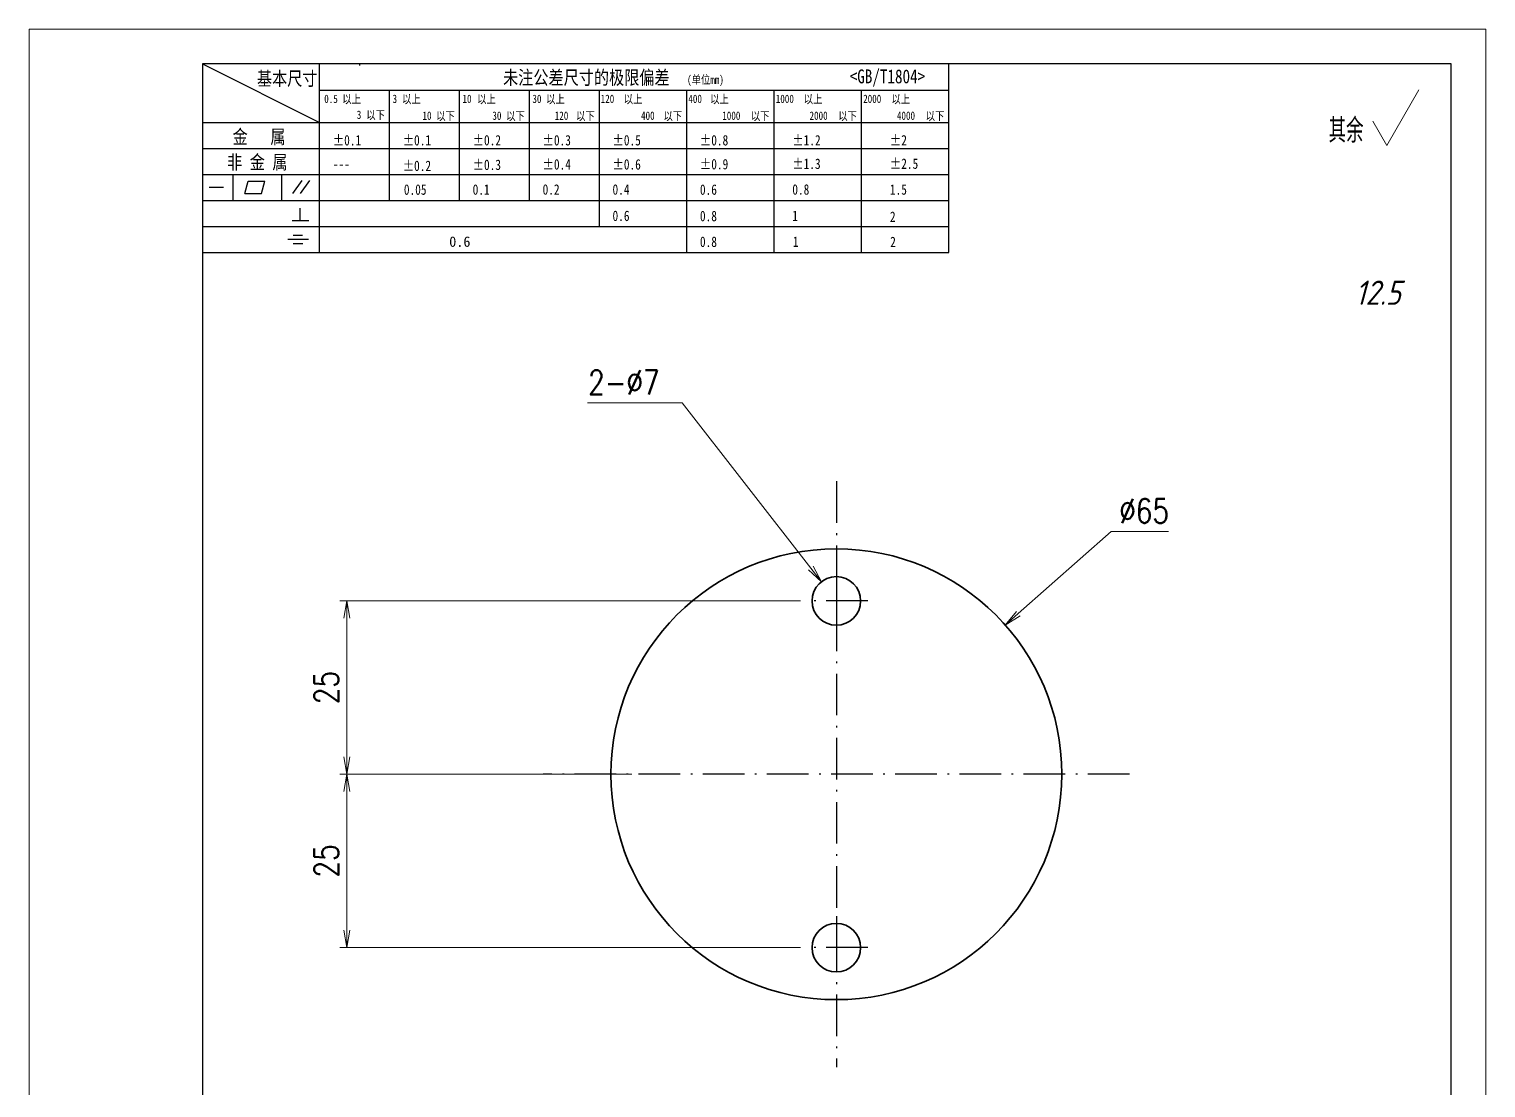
# Model space of a CAD drawing. Header units: millimetres. Extents: x 151684 to 153209, y -40906 to -39954.
# Drawn here: x 152996.1 to 153206.1, y -40762 to -40609.3 of the extents above; entities that cross this region are included whole.
import ezdxf
from ezdxf.enums import TextEntityAlignment as Align

# ---------------------------------------------------------------- set-up
doc = ezdxf.new("R2010")
doc.units = ezdxf.units.MM
doc.header["$LTSCALE"] = 0.5
for name, pattern in [('AM_ISO08W050x2', [9, 6, -0.75, 1.5, -0.75]), ('DASHDOT', [18.5, 12, -3, 0.5, -3]), ('DOT2', [0.125, 0, -0.125])]:
    doc.linetypes.add(name, pattern=pattern)
for name, color, linetype, lineweight in [('中心线', 2, 'AM_ISO08W050x2', 18), ('图框', 7, 'Continuous', 18), ('标注线', 3, 'Continuous', 18), ('粗实线', 7, 'Continuous', 35)]:
    doc.layers.add(name, color=color, linetype=linetype, lineweight=lineweight)
doc.layers.add('图\\M+19E79\\M+195B6\\M+18E9A', color=7, linetype='Continuous')
doc.layers.add('打印-禁用', color=7, linetype='Continuous', lineweight=15, plot=False)
doc.styles.add('DIM', font='romans.shx', dxfattribs={"width": 0.8, "bigfont": 'bigfont.shx'})
doc.styles.add('国标', font='simfang.ttf', dxfattribs={"width": 0.8})
doc.styles.add('机械长仿宋', font='gbenor.shx', dxfattribs={"height": 1, "bigfont": 'gbcbig.shx'})
doc.dimstyles.new('DEH 1-1$0', dxfattribs={"dimtxt": 3.5, "dimasz": 2.5, "dimexe": 1, "dimexo": 0.625, "dimgap": 1.2, "dimtad": 1, "dimzin": 9, "dimdsep": 46, "dimtxsty": 'DIM', "dimblk": 'OPEN', "dimcen": 0, "dimclrd": 8, "dimclre": 8, "dimclrt": 2, "dimazin": 2, "dimtfac": 0.5, "dimtmove": 0, "dimatfit": 3, "dimldrblk": 'OPEN', "dimfxl": 0, "dimtolj": 2, "dimlwd": 18, "dimlwe": 18, "dimarcsym": 0})
doc.dimstyles.new('DEH 1-1$3', dxfattribs={"dimtxt": 3.5, "dimasz": 2.5, "dimexe": 1, "dimexo": 0.625, "dimgap": 1.2, "dimtad": 1, "dimtoh": 1, "dimdsep": 46, "dimtxsty": 'DIM', "dimblk": 'OPEN', "dimcen": 0, "dimclrd": 8, "dimclre": 8, "dimclrt": 2, "dimazin": 2, "dimtfac": 0.5, "dimtofl": 0, "dimtmove": 0, "dimatfit": 3, "dimldrblk": 'OPEN', "dimfxl": 0, "dimtolj": 2, "dimlwd": 18, "dimlwe": 18, "dimarcsym": 0})

# ---------------------------------------------------------------- blocks, each defined once
blk = doc.blocks.new('_Open')
at = {"color": 0, "linetype": 'ByBlock', "lineweight": -2}
for p, q in [((-1, 0.167), (0, 0)), ((-1, -0.167), (0, 0)), ((0, 0), (-1, 0))]:
    blk.add_line(p, q, dxfattribs=at)
blk = doc.blocks.new('*D71')
at = {"layer": 'Defpoints', "color": 0, "transparency": 16777216}
for p in [(153076.08, -40716.78), (153041.9, -40741.78), (153107.92, -40741.78)]:
    blk.add_point(p, dxfattribs=at)
at = {"layer": '标注线', "color": 8, "lineweight": 18, "transparency": 16777216}
for p, q in [((153075.46, -40716.78), (153040.9, -40716.78)), ((153041.9, -40719.28), (153041.9, -40739.28)), ((153107.29, -40741.78), (153040.9, -40741.78))]:
    blk.add_line(p, q, dxfattribs=at)
at = {"layer": '标注线', "color": 8, "lineweight": 18, "transparency": 16777216, "xscale": 2.5, "yscale": 2.5, "zscale": 2.5}
for p, rotation in [((153041.9, -40716.78), 90), ((153041.9, -40741.78), 270)]:
    blk.add_blockref('_Open', p, dxfattribs=dict(at, rotation=rotation))
at = {"layer": '标注线', "color": 2, "transparency": 16777216, "insert": (153038.95, -40729.28), "char_height": 3.5, "attachment_point": 5, "rotation": 90, "style": 'DIM'}
blk.add_mtext('\\A2;25', dxfattribs=at)
blk = doc.blocks.new('*D72')
at = {"layer": 'Defpoints', "color": 0, "transparency": 16777216}
for p in [(153041.9, -40691.78), (153107.92, -40691.78), (153083.6, -40716.78)]:
    blk.add_point(p, dxfattribs=at)
at = {"layer": '标注线', "color": 8, "lineweight": 18, "transparency": 16777216}
for p, q in [((153107.29, -40691.78), (153040.9, -40691.78)), ((153041.9, -40714.28), (153041.9, -40694.28)), ((153082.97, -40716.78), (153040.9, -40716.78))]:
    blk.add_line(p, q, dxfattribs=at)
at = {"layer": '标注线', "color": 8, "lineweight": 18, "transparency": 16777216, "xscale": 2.5, "yscale": 2.5, "zscale": 2.5}
for p, rotation in [((153041.9, -40691.78), 90), ((153041.9, -40716.78), 270)]:
    blk.add_blockref('_Open', p, dxfattribs=dict(at, rotation=rotation))
at = {"layer": '标注线', "color": 2, "transparency": 16777216, "insert": (153038.95, -40704.28), "char_height": 3.5, "attachment_point": 5, "rotation": 90, "style": 'DIM'}
blk.add_mtext('\\A2;25', dxfattribs=at)
blk = doc.blocks.new('*D73')
at = {"layer": 'Defpoints', "color": 0, "transparency": 16777216}
for p in [(153136.82, -40695.26), (153088.11, -40738.3)]:
    blk.add_point(p, dxfattribs=at)
at = {"layer": '标注线', "color": 8, "lineweight": 18, "transparency": 16777216}
for p, q in [((153152.1, -40681.76), (153138.7, -40693.61)), ((153160.37, -40681.76), (153152.1, -40681.76))]:
    blk.add_line(p, q, dxfattribs=at)
at = {"layer": '标注线', "color": 8, "lineweight": 18, "transparency": 16777216, "xscale": 2.5, "yscale": 2.5, "zscale": 2.5, "rotation": 221.4637577656052}
blk.add_blockref('_Open', (153136.82, -40695.26), dxfattribs=at)
at = {"layer": '标注线', "color": 2, "transparency": 16777216, "insert": (153156.84, -40678.81), "char_height": 3.5, "attachment_point": 5, "style": 'DIM'}
blk.add_mtext('\\A2;∅65', dxfattribs=at)
blk = doc.blocks.new('*D74')
at = {"layer": 'Defpoints', "color": 0, "transparency": 16777216}
for p in [(153110.32, -40689.02), (153114.62, -40694.55)]:
    blk.add_point(p, dxfattribs=at)
at = {"layer": '标注线', "color": 8, "lineweight": 18, "transparency": 16777216}
for p, q in [((153076.58, -40663.23), (153090.24, -40663.23)), ((153090.24, -40663.23), (153108.78, -40687.05))]:
    blk.add_line(p, q, dxfattribs=at)
at = {"layer": '标注线', "color": 8, "lineweight": 18, "transparency": 16777216, "xscale": 2.5, "yscale": 2.5, "zscale": 2.5, "rotation": 307.8910701336228}
blk.add_blockref('_Open', (153110.32, -40689.02), dxfattribs=at)
at = {"layer": '标注线', "color": 2, "transparency": 16777216, "insert": (153081.84, -40660.28), "char_height": 3.5, "attachment_point": 5, "style": 'DIM'}
blk.add_mtext('\\A2;2-%%C7', dxfattribs=at)
blk = doc.blocks.new('GZDEH零件A4图框V01版')
at = {"layer": '图\\M+19E79\\M+195B6\\M+18E9A', "linetype": 'Continuous'}
for p, q in [((25, 292), (25, 13.5)), ((205, 292), (25, 292)), ((205, 13.5), (205, 292))]:
    blk.add_line(p, q, dxfattribs=at)
at = {"layer": '图\\M+19E79\\M+195B6\\M+18E9A', "color": 9}
for p, q in [((25, 292), (41.88, 283.54)), ((41.88, 264.79), (41.88, 292)), ((47.66, 291.75), (47.66, 292)), ((132.6, 264.79), (132.6, 292)), ((41.88, 288.22), (132.6, 288.22)), ((51.96, 272.29), (51.96, 288.22)), ((62.04, 272.29), (62.04, 288.22)), ((72.12, 272.29), (72.12, 288.22)), ((82.2, 268.54), (82.2, 288.22)), ((94.8, 264.79), (94.8, 288.22)), ((107.4, 264.79), (107.4, 288.22)), ((120, 264.79), (120, 288.22)), ((25, 283.54), (132.6, 283.54)), ((25, 279.79), (132.6, 279.79)), ((25, 276.04), (132.6, 276.04)), ((29.43, 272.34), (29.43, 276.04)), ((36.42, 272.34), (36.42, 276.04)), ((38.03, 273.3), (39.36, 275.16)), ((39.11, 273.3), (40.45, 275.16)), ((25.94, 274.19), (28, 274.19)), ((31.1, 273.3), (31.58, 275.09)), ((31.1, 273.3), (33.51, 273.3)), ((31.58, 275.09), (33.99, 275.09)), ((33.51, 273.3), (33.99, 275.09)), ((25, 272.29), (132.6, 272.29)), ((39.09, 269.41), (39.09, 271.18)), ((37.93, 269.41), (40.32, 269.41)), ((25, 268.54), (132.6, 268.54)), ((38.08, 267.29), (39.43, 267.29)), ((25, 264.79), (132.6, 264.79)), ((37.3, 266.69), (40.28, 266.69)), ((38.08, 266.09), (39.44, 266.09))]:
    blk.add_line(p, q, dxfattribs=at)
at = {"layer": '打印-禁用', "linetype": 'Continuous'}
for p, q in [((0, 297), (0, 0)), ((210, 297), (0, 297)), ((210, 297), (210, 0))]:
    blk.add_line(p, q, dxfattribs=at)
at = {"layer": '图\\M+19E79\\M+195B6\\M+18E9A', "color": 9, "style": '国标', "width": 0.8}
for s, height, p in [('基本尺寸', 2, (32.84, 288.88)), ('未注公差尺寸的极限偏差', 2, (68.32, 289.02)), ('<GB/T1804>', 2, (118.29, 289.19)), ('30', 1.2, (72.55, 286.35)), ('金   属', 2, (29.33, 280.48)), ('±0.1', 1.5, (43.78, 280.23)), ('±0.1', 1.5, (53.86, 280.23)), ('±0.2', 1.5, (63.94, 280.23)), ('±0.3', 1.5, (74.02, 280.23)), ('±0.5', 1.5, (84.1, 280.23)), ('±0.8', 1.5, (96.7, 280.23)), ('±1.2', 1.5, (110.02, 280.23)), ('±2', 1.5, (124.09, 280.23)), ('非 金 属', 2, (28.53, 276.82)), ('---', 1.5, (43.78, 276.81)), ('±0.2', 1.5, (53.86, 276.54)), ('±0.3', 1.5, (63.94, 276.69)), ('±0.4', 1.5, (74.02, 276.75)), ('±0.6', 1.5, (84.1, 276.75)), ('±0.9', 1.5, (96.7, 276.78)), ('±1.3', 1.5, (110.02, 276.84)), ('±2.5', 1.5, (124.09, 276.85)), ('0.1', 1.5, (63.94, 273.12)), ('0.2', 1.5, (74.02, 273.13)), ('0.4', 1.5, (84.1, 273.13)), ('0.6', 1.5, (96.7, 273.11)), ('0.8', 1.5, (110.02, 273.13)), ('1.5', 1.5, (124.09, 273.12)), ('0.6', 1.5, (84.1, 269.33)), ('0.8', 1.5, (96.7, 269.3)), ('1', 1.5, (110.02, 269.34)), ('2', 1.5, (124.09, 269.2)), ('0.8', 1.5, (96.7, 265.59)), ('1', 1.5, (110.1, 265.6)), ('2', 1.5, (124.13, 265.57))]:
    blk.add_text(s, height=height, dxfattribs=at).set_placement(p)
at = {"layer": '图\\M+19E79\\M+195B6\\M+18E9A', "color": 9, "lineweight": 15, "style": '国标', "width": 0.8}
for s, p in [('0.5', (42.54, 286.35)), ('以上', (45.15, 286.3)), ('3', (52.39, 286.35)), ('以上', (53.76, 286.3)), ('10', (62.47, 286.35)), ('以上', (64.6, 286.3)), ('以上', (74.53, 286.3)), ('120', (82.39, 286.35)), ('以上', (85.72, 286.3)), ('400', (95.03, 286.35)), ('以上', (98.19, 286.3)), ('1000', (107.63, 286.35)), ('以上', (111.67, 286.3)), ('2000', (120.23, 286.35)), ('以上', (124.31, 286.3)), ('3', (47.24, 284.06)), ('以下', (48.61, 284.01)), ('10', (56.7, 283.92)), ('以下', (58.69, 283.87)), ('30', (66.78, 283.92)), ('以下', (68.77, 283.87)), ('120', (75.77, 283.92)), ('以下', (78.85, 283.87)), ('400', (88.21, 283.92)), ('以下', (91.45, 283.87)), ('1000', (99.92, 283.92)), ('以下', (104.05, 283.87)), ('2000', (112.5, 283.92)), ('以下', (116.65, 283.87)), ('4000', (125.1, 283.92)), ('以下', (129.25, 283.87))]:
    blk.add_text(s, height=1.2, dxfattribs=at).set_placement(p)
at = {"layer": '图\\M+19E79\\M+195B6\\M+18E9A', "color": 9, "lineweight": 13, "style": '国标'}
blk.add_text('0.6', height=1.5, dxfattribs=at).set_placement((60.56, 265.61))
at = {"layer": '图\\M+19E79\\M+195B6\\M+18E9A', "color": 9, "lineweight": 15, "insert": (94.85, 290.31), "char_height": 1.2, "width": 8.7957, "attachment_point": 1, "style": '国标'}
blk.add_mtext('(单位mm)', dxfattribs=at)
at = {"layer": '图\\M+19E79\\M+195B6\\M+18E9A', "color": 9, "insert": (54.02, 273.09), "char_height": 1.5, "width": 5.1982, "attachment_point": 7, "style": '国标'}
blk.add_mtext('0.05', dxfattribs=at)
blk = doc.blocks.new('DEH A4')
at = {"layer": '图框'}
blk.add_blockref('GZDEH零件A4图框V01版', (0, 0), dxfattribs=at)
blk = doc.blocks.new('其余任何12.5')
at = {"layer": '标注线'}
for p, q in [((0, 0), (4.62, 8)), ((-2.02, 3.5), (0, 0))]:
    blk.add_line(p, q, dxfattribs=at)
at = {"layer": '标注线', "color": 7, "linetype": 'DOT2', "style": '机械长仿宋'}
blk.add_text('其余', height=3.5, dxfattribs=at).set_placement((-8.38, 0.4))
at = {"layer": '标注线', "color": 2, "style": '机械长仿宋', "oblique": 15}
blk.add_attdef('12.5', text='', height=3.5, dxfattribs=at).set_placement((2.03, -24.04), align=Align.BOTTOM_RIGHT)

msp = doc.modelspace()

# ---------------------------------------------------------------- linework, layer by layer
at = {"layer": '中心线', "linetype": 'DASHDOT', "lineweight": -3}
for p, q in [((153112.467, -40674.534), (153112.467, -40759.034)), ((153112.467, -40687.234), (153112.467, -40696.334)), ((153117.018, -40691.784), (153107.918, -40691.784)), ((153154.717, -40716.784), (153070.217, -40716.784)), ((153112.467, -40737.234), (153112.467, -40746.334)), ((153117.018, -40741.784), (153107.918, -40741.784))]:
    msp.add_line(p, q, dxfattribs=at)
at = {"layer": '粗实线', "lineweight": 35}
for centre, radius in [((153112.467, -40716.784), 32.5), ((153112.467, -40691.784), 3.5), ((153112.467, -40741.784), 3.5)]:
    msp.add_circle(centre, radius, dxfattribs=at)

# ---------------------------------------------------------------- block references
at = {"layer": '图框'}
msp.add_blockref('DEH A4', (152996.1, -40906.335), dxfattribs=at)
at = {"layer": '标注线'}
msp.add_blockref('其余任何12.5', (153191.805, -40626.099), dxfattribs=at).add_auto_attribs({'12.5': '12.5'})

# ---------------------------------------------------------------- dimensions: what is measured, and where the dimension line sits
dim = msp.add_diameter_dim_2p(p1=(153114.617, -40694.546), p2=(153110.318, -40689.022), dimstyle='DEH 1-1$3', override={"dimpost": '2-%%C<>'}, dxfattribs=at)
dim.commit()
dim.dimension.update_dxf_attribs({"geometry": '*D74', "text_midpoint": (153081.845, -40663.229), "dimtype": 163})
dim = msp.add_diameter_dim_2p(p1=(153088.113, -40738.304), p2=(153136.822, -40695.265), dimstyle='DEH 1-1$3', dxfattribs=at)
dim.commit()
dim.dimension.update_dxf_attribs({"geometry": '*D73', "text_midpoint": (153156.838, -40681.761), "dimtype": 163})
for base, p1, p2, picture, middle in [((153041.895, -40691.784), (153083.597, -40716.784), (153107.918, -40691.784), '*D72', (153038.945, -40704.284)), ((153041.895, -40741.784), (153076.081, -40716.784), (153107.918, -40741.784), '*D71', (153038.945, -40729.284))]:
    dim = msp.add_linear_dim(base=base, p1=p1, p2=p2, angle=90, dimstyle='DEH 1-1$0', dxfattribs=at)
    dim.commit()
    dim.dimension.update_dxf_attribs({"geometry": picture, "text_midpoint": middle})

doc.saveas('drawing.dxf')
